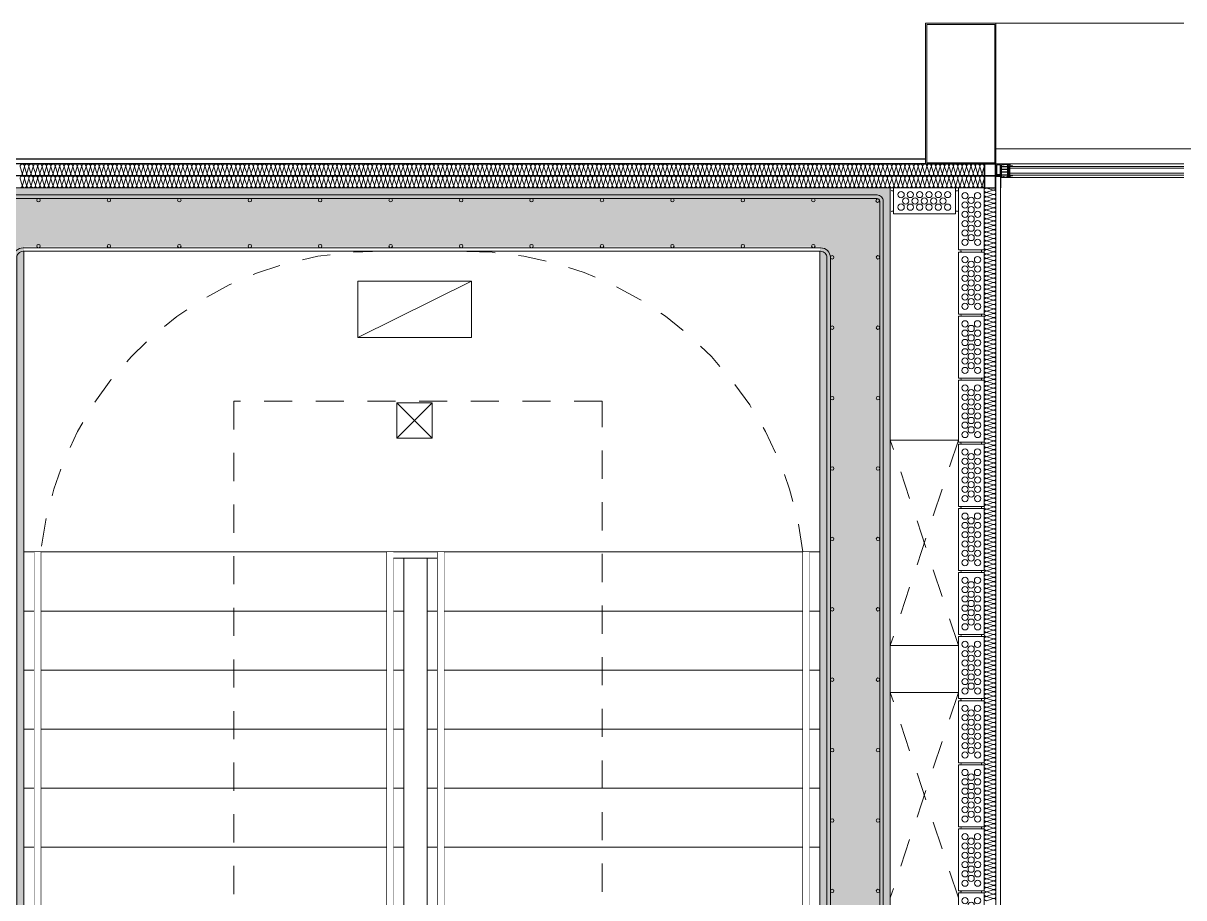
# Model space of a CAD drawing. Header units: metres. Extents: x -175 to 101, y -7 to 93.
# Drawn here: x -70.097 to -65.154, y 40.748 to 44.476 of the extents above; entities that cross this region are included whole.
import ezdxf

# ---------------------------------------------------------------- set-up
doc = ezdxf.new("R2010")
doc.units = ezdxf.units.M
doc.set_wipeout_variables(frame=1)
doc.linetypes.add('ACAD_ISO02W100', pattern=[15, 12, -3])
for name, color, linetype, lineweight, transparency in [('DC_AISLAMIENTO', 14, 'Continuous', 9, 0.3), ('DC_TRANSPARENTE', 251, 'Continuous', 9, 0.4), ('DG_DISCONTINUA', 252, 'ACAD_ISO02W100', 5, 0.6), ('DG_TRANSPARENTE', 251, 'Continuous', 9, 0.8)]:
    doc.layers.add(name, color=color, linetype=linetype, lineweight=lineweight, transparency=transparency)
for name, color, linetype, lineweight in [('DC_LINEA', 251, 'Continuous', 9), ('DG_CARPINTERÍA', 251, 'Continuous', 9), ('DG_MURO', 251, 'Continuous', 0), ('I_ELECTRICIDAD', 32, 'Continuous', 9), ('I_INCENDIO', 12, 'Continuous', 15)]:
    doc.layers.add(name, color=color, linetype=linetype, lineweight=lineweight)

# ---------------------------------------------------------------- blocks, each defined once
blk = doc.blocks.new('alumbrado emerg')
at = {"layer": 'I_INCENDIO', "linetype": 'Continuous'}
blk.add_line((-4485.865, 2768.52), (-4483.804, 2769.542), dxfattribs=at)
blk.add_lwpolyline([(-4485.865, 2769.542), (-4483.804, 2769.542), (-4483.804, 2768.52), (-4485.865, 2768.52)], close=True, dxfattribs=at)
blk = doc.blocks.new('lum 1')
at = {"layer": 'I_ELECTRICIDAD'}
for p, q in [((1951.4068, 1556.5337), (1951.5568, 1556.6837)), ((1951.5568, 1556.5337), (1951.4068, 1556.6837))]:
    blk.add_line(p, q, dxfattribs=at)
blk.add_lwpolyline([(1951.4068, 1556.5337), (1951.5568, 1556.5337), (1951.5568, 1556.6837), (1951.4068, 1556.6837)], close=True, dxfattribs=at)
blk = doc.blocks.new('AISLM1')
at = {"layer": 'DC_AISLAMIENTO'}
for p, q in [((-6235.44, 2491.68), (-6235.419, 2491.743)), ((-6235.417, 2491.743), (-6235.396, 2491.68))]:
    blk.add_line(p, q, dxfattribs=at)
for centre, start, end in [((-6235.44, 2491.749), 345, 90), ((-6235.418, 2491.674), 165.0001, 15), ((-6235.395, 2491.749), 90, 195)]:
    blk.add_arc(centre, 0.0225, start, end, dxfattribs=at)
blk = doc.blocks.new('LADRILLITO')
at = {"lineweight": 0}
blk.add_lwpolyline([(2394.7112, 1601.4595), (2394.7112, 1601.7238), (2394.6012, 1601.7238), (2394.6012, 1601.4595)], close=True, dxfattribs=at)
at = {"color": 8, "lineweight": 0, "true_color": 0x767676}
for points in [[(2394.611, 1601.4595), (2394.6124, 1601.4576), (2394.6129, 1601.4549), (2394.6124, 1601.4525), (2394.611, 1601.4507)], [(2394.701, 1601.4507), (2394.6996, 1601.4525), (2394.6991, 1601.4549), (2394.6996, 1601.4576), (2394.701, 1601.4595)]]:
    blk.add_lwpolyline(points, dxfattribs=at)
at = {"layer": 'DG_TRANSPARENTE', "lineweight": 0}
for centre, radius in [((2394.6295, 1601.6909), 0.0134), ((2394.6829, 1601.6909), 0.0134), ((2394.6294, 1601.6512), 0.0132), ((2394.6556, 1601.6712), 0.0134), ((2394.6558, 1601.6314), 0.0132), ((2394.6831, 1601.6512), 0.0132), ((2394.6294, 1601.6115), 0.0132), ((2394.6558, 1601.5918), 0.0132), ((2394.6831, 1601.6115), 0.0132), ((2394.6294, 1601.5719), 0.0132), ((2394.6294, 1601.5323), 0.0132), ((2394.6558, 1601.5522), 0.0132), ((2394.6831, 1601.5719), 0.0132), ((2394.6831, 1601.5323), 0.0132), ((2394.6294, 1601.4923), 0.0132), ((2394.6558, 1601.5125), 0.0132), ((2394.6831, 1601.4923), 0.0132)]:
    blk.add_circle(centre, radius, dxfattribs=at)
blk = doc.blocks.new('CHORMIGON1')
at = {"layer": 'DC_LINEA', "transparency": 33554475}
h = blk.add_hatch(dxfattribs=at)
h.set_pattern_fill('AR-CONC', color=256, scale=0.0005, angle=45)
h.set_pattern_definition([(95, (-10.40542, 2.6197), (0.0700473252, 0.0587766897), [0.009525, -0.104775]), (40, (-10.40542, 2.6197), (-0.0800092266, 0.0550883643), [0.00762, -0.083820292]), (145.4514447, (-10.39958, 2.6246), (-0.0099618988, 0.113865051), [0.0080950044, -0.0890451223]), (91.1842, (-10.42338, 2.63766), (0.1107051216, 0.0809767064), [0.0142875, -0.1571625]), (141.6355576, (-10.41415, 2.64441), (-0.003543309, 0.171413382), [0.0121425116, -0.133567804]), (36.184151, (-10.42338, 2.63766), (-0.003543309, 0.171413382), [0.0114299835, -0.125729866]), (66, (-10.40991, 2.64215), (0.0897599897, 0.0174475745), [0.009525, -0.104775]), (11, (-10.40991, 2.64215), (-0.0432699633, 0.0869705966), [0.00762, -0.08382]), (116.451445, (-10.40243, 2.6436), (0.046490026, 0.1044181714), [0.0080950044, -0.0890449688]), (82.5, (-10.40542, 2.6197), (-0.02880273453, 0.03098670684), [0, -0.082804, 0, -0.08509, 0, -0.0841375]), (52.5, (-10.40542, 2.6197), (-0.01179486366, 0.05904350014), [0, -0.048514, 0, -0.080899, 0, -0.0320675]), (12.5, (-10.425445, 2.599673), (0.0499639315, 0.0459130978), [0, -0.03175, 0, -0.09906, 0, -0.131445]), (2.5, (-10.434425, 2.590693), (0.0433819522, 0.0613611964), [0, -0.041275, 0, -0.065786, 0, -0.093345])])
h.paths.add_polyline_path([(2429.2617, 1602.9133), (2425.2717, 1602.9133), (2425.2717, 1596.6312), (2425.5717, 1596.6312), (2425.5717, 1602.6633), (2428.9617, 1602.6633), (2428.9617, 1597.3327), (2428.9617, 1596.6312), (2429.2617, 1596.6312)])
at = {"layer": 'DG_TRANSPARENTE'}
for points in [[(2429.2051, 1596.6612), (2429.0182, 1596.6612, -0.414214), (2428.9917, 1596.6877), (2428.9917, 1602.6168, 0.414214), (2428.9651, 1602.6433), (2425.5682, 1602.6433, 0.414214), (2425.5417, 1602.6168), (2425.5417, 1596.6877, -0.414214), (2425.5151, 1596.6612), (2425.3282, 1596.6612, -0.414214), (2425.3017, 1596.6877), (2425.3017, 1602.8568, -0.414214), (2425.3282, 1602.8833), (2429.2051, 1602.8833, -0.414214), (2429.2317, 1602.8568), (2429.2317, 1596.6877, -0.414214)], [(2429.2051, 1596.6761), (2429.0182, 1596.6761, -0.414214), (2429.0065, 1596.6877), (2429.0065, 1602.6168, 0.414214), (2428.9651, 1602.6582), (2425.5682, 1602.6582, 0.414214), (2425.5268, 1602.6168), (2425.5268, 1596.6877, -0.414214), (2425.5151, 1596.6761), (2425.3282, 1596.6761, -0.414214), (2425.3165, 1596.6877), (2425.3165, 1602.8568, -0.414214), (2425.3282, 1602.8684), (2429.2051, 1602.8684, -0.414214), (2429.2168, 1602.8568), (2429.2168, 1596.6877, -0.414214)]]:
    blk.add_lwpolyline(points, format="xyb", close=True, dxfattribs=at)
for centre in [(2425.3255, 1602.8589), (2425.6338, 1602.861), (2425.9338, 1602.861), (2426.2338, 1602.861), (2426.5338, 1602.861), (2426.8338, 1602.861), (2427.1338, 1602.861), (2427.4338, 1602.861), (2427.7338, 1602.861), (2428.0338, 1602.861), (2428.3338, 1602.861), (2428.6338, 1602.861), (2428.9338, 1602.861), (2429.2078, 1602.8589), (2425.324, 1602.6177), (2425.5193, 1602.6177), (2425.6338, 1602.6656), (2425.9338, 1602.6656), (2426.2338, 1602.6656), (2426.5338, 1602.6656), (2426.8338, 1602.6656), (2427.1338, 1602.6656), (2427.4338, 1602.6656), (2427.7338, 1602.6656), (2428.0338, 1602.6656), (2428.3338, 1602.6656), (2428.6338, 1602.6656), (2428.9338, 1602.6656), (2429.014, 1602.6177), (2429.2093, 1602.6177), (2425.324, 1602.3177), (2425.5193, 1602.3177), (2429.014, 1602.3177), (2429.2093, 1602.3177), (2425.324, 1602.0177), (2425.5193, 1602.0177), (2429.014, 1602.0177), (2429.2093, 1602.0177), (2425.324, 1601.7177), (2425.5193, 1601.7177), (2429.014, 1601.7177), (2429.2093, 1601.7177), (2425.324, 1601.4177), (2425.5193, 1601.4177), (2429.014, 1601.4177), (2429.2093, 1601.4177), (2425.324, 1601.1177), (2425.5193, 1601.1177), (2429.014, 1601.1177), (2429.2093, 1601.1177), (2425.324, 1600.8177), (2425.5193, 1600.8177), (2429.014, 1600.8177), (2429.2093, 1600.8177), (2425.324, 1600.5177), (2425.5193, 1600.5177), (2429.014, 1600.5177), (2429.2093, 1600.5177), (2425.324, 1600.2177), (2425.5193, 1600.2177), (2429.014, 1600.2177), (2429.2093, 1600.2177), (2425.324, 1599.9177), (2425.5193, 1599.9177), (2429.014, 1599.9177), (2429.2093, 1599.9177), (2425.324, 1599.6177), (2425.5193, 1599.6177), (2429.014, 1599.6177), (2429.2093, 1599.6177), (2425.324, 1599.3177), (2425.5193, 1599.3177), (2429.014, 1599.3177), (2429.2093, 1599.3177), (2425.324, 1599.0177), (2425.5193, 1599.0177), (2429.014, 1599.0177), (2429.2093, 1599.0177), (2425.324, 1598.7177), (2425.5193, 1598.7177), (2429.014, 1598.7177), (2429.2093, 1598.7177), (2425.324, 1598.4177), (2425.5193, 1598.4177), (2429.014, 1598.4177), (2429.2093, 1598.4177), (2425.324, 1598.1177), (2425.5193, 1598.1177), (2429.014, 1598.1177), (2429.2093, 1598.1177), (2425.324, 1597.8177), (2425.5193, 1597.8177), (2429.014, 1597.8177), (2429.2093, 1597.8177), (2425.324, 1597.5177), (2425.5193, 1597.5177), (2429.014, 1597.5177), (2429.2093, 1597.5177), (2425.324, 1597.2177), (2425.5193, 1597.2177), (2429.014, 1597.2177), (2429.2093, 1597.2177), (2425.324, 1596.9177), (2425.5193, 1596.9177), (2429.014, 1596.9177), (2429.2093, 1596.9177), (2425.3255, 1596.6856), (2425.5178, 1596.6856), (2429.0155, 1596.6856), (2429.2078, 1596.6856)]:
    blk.add_circle(centre, 0.00744, dxfattribs=at)

msp = doc.modelspace()

# ---------------------------------------------------------------- linework, layer by layer
for p, q in [((-66.2539, 43.8955), (-70.5439, 43.8955)), ((-66.2539, 43.8755), (-70.5439, 43.8755)), ((-66.2539, 43.8755), (-66.0039, 43.8755)), ((-65.9507, 43.8306), (-65.9507, 43.8723)), ((-65.9339, 43.8306), (-65.9339, 43.8723)), ((-65.9307, 43.8655), (-65.9307, 43.8723)), ((-65.9307, 43.8533), (-65.9307, 43.8639)), ((-65.9307, 43.8416), (-65.9307, 43.8522)), ((-66.0039, 43.8245), (-70.5921, 43.8245)), ((-65.9307, 43.8295), (-65.9307, 43.8401)), ((-65.9307, 43.821), (-65.9307, 43.8279))]:
    msp.add_line(p, q)
at = {"color": 0}
for p, q in [((-65.9491, 43.8227), (-65.9538, 43.8274)), ((-65.9538, 43.827), (-65.9534, 43.8274)), ((-65.9533, 43.8227), (-65.9486, 43.8274)), ((-65.9533, 43.8251), (-65.951, 43.8274)), ((-65.9515, 43.8227), (-65.9533, 43.8245)), ((-65.9467, 43.8227), (-65.9514, 43.8274)), ((-65.9509, 43.8227), (-65.9462, 43.8274)), ((-65.9443, 43.8227), (-65.949, 43.8274)), ((-65.9485, 43.8227), (-65.9441, 43.827)), ((-65.9446, 43.8254), (-65.9466, 43.8274)), ((-65.946, 43.8227), (-65.9445, 43.8242)), ((-65.944, 43.8272), (-65.9442, 43.8274)), ((-65.9439, 43.8272), (-65.9437, 43.8274)), ((-65.9394, 43.8227), (-65.9437, 43.827)), ((-65.9436, 43.8227), (-65.9389, 43.8274)), ((-65.9418, 43.8227), (-65.9434, 43.8242)), ((-65.9433, 43.8254), (-65.9413, 43.8274)), ((-65.937, 43.8227), (-65.9417, 43.8274)), ((-65.9412, 43.8227), (-65.9365, 43.8274)), ((-65.9346, 43.8227), (-65.9393, 43.8274)), ((-65.9388, 43.8227), (-65.9341, 43.8274)), ((-65.9346, 43.8251), (-65.9369, 43.8274)), ((-65.9363, 43.8227), (-65.9346, 43.8245)), ((-65.9341, 43.827), (-65.9345, 43.8274))]:
    msp.add_line(p, q, dxfattribs=at)
msp.add_lwpolyline([(-65.9539, 43.8227), (-65.9539, 43.8274), (-65.9339, 43.8274), (-65.9339, 43.7734)])
at = {"color": 8, "lineweight": 0, "true_color": 0x767676}
for points in [[(-66.3997, 43.7632), (-66.3978, 43.7618), (-66.3955, 43.7613), (-66.3927, 43.7618), (-66.3908, 43.7632)], [(-66.3908, 43.6732), (-66.3927, 43.6746), (-66.3955, 43.6751), (-66.3978, 43.6746), (-66.3997, 43.6732)]]:
    msp.add_lwpolyline(points, dxfattribs=at)
at = {"layer": 'DC_LINEA', "linetype": 'Continuous'}
for p, q in [((-65.1539, 44.4755), (-65.9539, 44.4755)), ((-65.9539, 43.8227), (-65.9439, 43.8227)), ((-65.9539, 43.8227), (-65.9539, 43.7734)), ((-65.9339, 43.8227), (-65.9439, 43.8227))]:
    msp.add_line(p, q, dxfattribs=at)
at = {"layer": 'DC_LINEA'}
for p, q in [((-66.2489, 43.8805), (-65.9589, 43.8805)), ((-66.0039, 43.8245), (-66.0039, 43.8755)), ((-66.0039, 43.7734), (-66.0039, 43.8245))]:
    msp.add_line(p, q, dxfattribs=at)
at = {"layer": 'DC_LINEA', "color": 7, "lineweight": 0}
for p, q in [((-65.9539, 43.8755), (-65.9339, 43.8755)), ((-65.9507, 43.8723), (-65.9339, 43.8723)), ((-65.8933, 43.8755), (-65.9339, 43.8755)), ((-65.9307, 43.8723), (-65.9223, 43.8723)), ((-65.9307, 43.8655), (-65.9049, 43.8655)), ((-65.9049, 43.8639), (-65.9307, 43.8639)), ((-65.9307, 43.8533), (-65.9049, 43.8533)), ((-65.9307, 43.8522), (-65.9049, 43.8522)), ((-65.9223, 43.8723), (-65.9223, 43.8713)), ((-65.9223, 43.8713), (-65.9191, 43.8713)), ((-65.9202, 43.8723), (-65.9202, 43.8734)), ((-65.9202, 43.8734), (-65.9055, 43.8734)), ((-65.9191, 43.8723), (-65.9202, 43.8723)), ((-65.9191, 43.8713), (-65.9191, 43.8723)), ((-65.9055, 43.8723), (-65.9071, 43.8723)), ((-65.9071, 43.8723), (-65.9071, 43.8713)), ((-65.9071, 43.8713), (-65.9007, 43.8713)), ((-65.9055, 43.8734), (-65.9055, 43.8723)), ((-65.9049, 43.8655), (-65.9049, 43.8692)), ((-65.9049, 43.8692), (-65.9033, 43.8692)), ((-65.9049, 43.8533), (-65.9049, 43.8639)), ((-65.9049, 43.8522), (-65.9049, 43.8416)), ((-65.9033, 43.8692), (-65.9033, 43.8242)), ((-65.9023, 43.8723), (-65.9023, 43.8734)), ((-65.9023, 43.8734), (-65.8949, 43.8734)), ((-65.9007, 43.8723), (-65.9023, 43.8723)), ((-65.9007, 43.8713), (-65.9007, 43.8723)), ((-65.8949, 43.8723), (-65.8965, 43.8723)), ((-65.8965, 43.8723), (-65.8965, 43.8718)), ((-65.8965, 43.8718), (-65.8965, 43.8713)), ((-65.8965, 43.8713), (-65.8933, 43.8713)), ((-65.8383, 43.8655), (-65.8954, 43.8655)), ((-65.8954, 43.8655), (-65.8954, 43.8575)), ((-65.8954, 43.8575), (-65.8383, 43.8575)), ((-65.8949, 43.8734), (-65.8949, 43.8723)), ((-65.8933, 43.8713), (-65.8933, 43.8755)), ((-65.1539, 43.8655), (-65.8383, 43.8655)), ((-65.8383, 43.8575), (-65.1539, 43.8575)), ((-65.9339, 43.8274), (-65.9539, 43.8274)), ((-65.9339, 43.8306), (-65.9507, 43.8306)), ((-65.9339, 43.8178), (-65.9339, 43.8274)), ((-65.8933, 43.8178), (-65.9339, 43.8178)), ((-65.9049, 43.8416), (-65.9307, 43.8416)), ((-65.9049, 43.8401), (-65.9307, 43.8401)), ((-65.9307, 43.8295), (-65.9049, 43.8295)), ((-65.9049, 43.8279), (-65.9307, 43.8279)), ((-65.9307, 43.821), (-65.9223, 43.821)), ((-65.9223, 43.821), (-65.9223, 43.8221)), ((-65.9223, 43.8221), (-65.9191, 43.8221)), ((-65.9191, 43.821), (-65.9202, 43.821)), ((-65.9202, 43.821), (-65.9202, 43.8199)), ((-65.9202, 43.8199), (-65.9055, 43.8199)), ((-65.9191, 43.8221), (-65.9191, 43.821)), ((-65.9071, 43.821), (-65.9071, 43.8221)), ((-65.9071, 43.8221), (-65.9007, 43.8221)), ((-65.9055, 43.821), (-65.9071, 43.821)), ((-65.9055, 43.8199), (-65.9055, 43.821)), ((-65.9049, 43.8295), (-65.9049, 43.8401)), ((-65.9049, 43.8242), (-65.9049, 43.8279)), ((-65.9033, 43.8242), (-65.9049, 43.8242)), ((-65.9007, 43.821), (-65.9023, 43.821)), ((-65.9023, 43.821), (-65.9023, 43.8199)), ((-65.9023, 43.8199), (-65.8949, 43.8199)), ((-65.9007, 43.8221), (-65.9007, 43.821)), ((-65.8965, 43.8215), (-65.8965, 43.8221)), ((-65.8965, 43.8221), (-65.8933, 43.8221)), ((-65.8965, 43.821), (-65.8965, 43.8215)), ((-65.8949, 43.821), (-65.8965, 43.821)), ((-65.8383, 43.8358), (-65.8954, 43.8358)), ((-65.8954, 43.8358), (-65.8954, 43.8279)), ((-65.8954, 43.8279), (-65.8383, 43.8279)), ((-65.8949, 43.8199), (-65.8949, 43.821)), ((-65.8933, 43.8221), (-65.8933, 43.8178)), ((-65.1539, 43.8358), (-65.8383, 43.8358)), ((-65.8383, 43.8279), (-65.1539, 43.8279))]:
    msp.add_line(p, q, dxfattribs=at)
at = {"layer": 'DC_LINEA', "linetype": 'Continuous'}
for points in [[(-66.2539, 43.8755), (-66.2539, 44.4755), (-65.9539, 44.4755), (-65.9539, 43.8755)], [(-66.2489, 43.8805), (-66.2489, 44.4705), (-65.9589, 44.4705), (-65.9589, 43.8805)]]:
    msp.add_lwpolyline(points, dxfattribs=at)
at = {"layer": 'DC_LINEA', "lineweight": 25}
for points in [[(-65.9539, 43.8755), (-66.0039, 43.8755), (-66.0039, 43.8245), (-65.9539, 43.8245)], [(-65.9552, 43.8743), (-66.0029, 43.8743), (-66.0029, 43.8257), (-65.9552, 43.8257)], [(-65.9539, 43.8245), (-66.0039, 43.8245), (-66.0039, 43.7734), (-65.9539, 43.7734)], [(-65.9552, 43.8232), (-66.0029, 43.8232), (-66.0029, 43.7746), (-65.9552, 43.7746)]]:
    msp.add_lwpolyline(points, close=True, dxfattribs=at)
at = {"layer": 'DC_LINEA', "color": 7, "lineweight": 0}
msp.add_lwpolyline([(-65.8981, 43.8422), (-65.8991, 43.8406), (-65.8991, 43.8358), (-65.8981, 43.8342), (-65.8981, 43.8268), (-65.8832, 43.8268), (-65.8832, 43.8252), (-65.9018, 43.8252), (-65.9018, 43.8681), (-65.8832, 43.8681), (-65.8832, 43.8665), (-65.8981, 43.8665), (-65.8981, 43.8591), (-65.8991, 43.858), (-65.8991, 43.8528), (-65.8981, 43.8512)], close=True, dxfattribs=at)
at = {"layer": 'DC_LINEA', "color": 8, "lineweight": 0, "true_color": 0x767676}
for points in [[(-65.8954, 43.8358), (-65.8949, 43.8469), (-65.8954, 43.8575)], [(-65.8933, 43.8755), (-65.8383, 43.8755), (-65.1539, 43.8755)], [(-65.8933, 43.8178), (-65.8383, 43.8178), (-65.1539, 43.8178)]]:
    msp.add_lwpolyline(points, dxfattribs=at)
at = {"layer": 'DC_LINEA', "color": 8, "lineweight": 5, "true_color": 0x767676}
msp.add_lwpolyline([(-65.8981, 43.8252), (-65.8986, 43.8252)], dxfattribs=at)
at = {"layer": 'DC_LINEA'}
for centre, start, end in [((-65.9577, 43.825), 328.1961, 31.8039), ((-65.9402, 43.825), 148.1961, 211.8039), ((-65.9477, 43.825), 328.1961, 31.8039), ((-65.9302, 43.825), 148.1961, 211.8039)]:
    msp.add_arc(centre, 0.00443, start, end, dxfattribs=at)
at = {"layer": 'DC_TRANSPARENTE', "linetype": 'Continuous'}
msp.add_line((-65.9539, 43.9405), (-64.2039, 43.9405), dxfattribs=at)
at = {"layer": 'DG_CARPINTERÍA', "linetype": 'Continuous'}
for p, q in [((-70.0939, 42.2222), (-66.7039, 42.2222)), ((-70.049, 42.2222), (-70.049, 39.454)), ((-70.022, 42.2222), (-70.022, 39.454)), ((-68.5477, 42.2222), (-68.5477, 39.454)), ((-68.332, 42.2222), (-68.332, 39.454)), ((-68.3051, 42.2222), (-68.3051, 39.454)), ((-66.7758, 42.2222), (-66.7758, 39.454)), ((-66.7489, 42.2222), (-66.7489, 39.454)), ((-68.332, 42.1952), (-68.5208, 42.1952)), ((-68.5208, 42.1952), (-68.5208, 39.454)), ((-68.4758, 42.1952), (-68.4758, 39.454)), ((-68.377, 42.1952), (-68.377, 39.454)), ((-70.0939, 41.9705), (-68.4758, 41.9705)), ((-68.377, 41.9705), (-66.7039, 41.9705)), ((-70.0939, 41.7189), (-68.4758, 41.7189)), ((-68.377, 41.7189), (-66.7039, 41.7189)), ((-70.0939, 41.4672), (-68.4758, 41.4672)), ((-68.377, 41.4672), (-66.7039, 41.4672)), ((-70.0939, 41.2156), (-68.4758, 41.2156)), ((-68.377, 41.2156), (-66.7039, 41.2156)), ((-70.0939, 40.9639), (-68.4758, 40.9639)), ((-68.377, 40.9639), (-66.7039, 40.9639))]:
    msp.add_line(p, q, dxfattribs=at)
at = {"layer": 'DG_DISCONTINUA', "ltscale": 0.01}
msp.add_line((-68.2382, 43.5034), (-68.5697, 43.5034), dxfattribs=at)
at = {"layer": 'DG_DISCONTINUA', "ltscale": 0.01, "transparency": 33554483}
for p, q in [((-66.1139, 42.6984), (-66.4039, 41.8234)), ((-66.1139, 41.8234), (-66.4039, 42.6984)), ((-66.1139, 41.6234), (-66.4039, 40.7484)), ((-66.1139, 40.7484), (-66.4039, 41.6234))]:
    msp.add_line(p, q, dxfattribs=at)
at = {"layer": 'DG_DISCONTINUA', "ltscale": 0.01}
msp.add_lwpolyline([(-67.631, 39.454), (-67.631, 42.8643), (-69.1993, 42.8643), (-69.1993, 40.209)], dxfattribs=at)
at = {"layer": 'DG_MURO'}
for p, q in [((-70.8439, 43.7734), (-65.9539, 43.7734)), ((-66.4039, 43.7734), (-66.4039, 37.4913)), ((-65.9539, 43.7734), (-65.9539, 37.3234)), ((-65.9339, 37.3234), (-65.9339, 43.7734))]:
    msp.add_line(p, q, dxfattribs=at)
at = {"layer": 'DG_TRANSPARENTE', "linetype": 'Continuous'}
for p, q in [((-66.1139, 42.6984), (-66.4039, 42.6984)), ((-66.1139, 41.8234), (-66.4039, 41.8234)), ((-66.1139, 41.6234), (-66.4039, 41.6234))]:
    msp.add_line(p, q, dxfattribs=at)

# ---------------------------------------------------------------- block references
at = {"rotation": 90.00000000000001}
msp.add_blockref('LADRILLITO', (1535.333, -2350.9378), dxfattribs=at)
for p in [(-2460.7152, -1557.9504), (-2460.7152, -1558.2235), (-2460.7152, -1558.4967), (-2460.7152, -1558.7698), (-2460.7152, -1559.0429), (-2460.7152, -1559.3161), (-2460.7152, -1559.5892), (-2460.7152, -1559.8623), (-2460.7152, -1560.1355), (-2460.7152, -1560.4086), (-2460.7152, -1560.6817), (-2460.7152, -1560.9549)]:
    msp.add_blockref('LADRILLITO', p)
at = {"layer": 'DC_AISLAMIENTO', "linetype": 'Continuous', "xscale": -0.4166664258867374, "yscale": 0.4166664258867374, "zscale": 0.4166664258867374}
for p, rotation in [((2527.9885, 1082.0624), 180), ((2528.0072, 1082.0624), 180), ((2528.026, 1082.0624), 180), ((2528.0447, 1082.0624), 180), ((2528.0635, 1082.0624), 180), ((2528.0822, 1082.0624), 180), ((2528.101, 1082.0624), 180), ((2528.1197, 1082.0624), 180), ((2528.1385, 1082.0624), 180), ((2528.1572, 1082.0624), 180), ((2528.176, 1082.0624), 180), ((2528.1947, 1082.0624), 180), ((2528.2135, 1082.0624), 180), ((2528.2322, 1082.0624), 180), ((2528.251, 1082.0624), 180), ((2528.2697, 1082.0624), 180), ((2528.2885, 1082.0624), 180), ((2528.3072, 1082.0624), 180), ((2528.326, 1082.0624), 180), ((2528.3447, 1082.0624), 180), ((2528.3635, 1082.0624), 180), ((2528.3822, 1082.0624), 180), ((2528.401, 1082.0624), 180), ((2528.4197, 1082.0624), 180), ((2528.4385, 1082.0624), 180), ((2528.4572, 1082.0624), 180), ((2528.476, 1082.0624), 180), ((2528.4947, 1082.0624), 180), ((2528.5135, 1082.0624), 180), ((2528.5322, 1082.0624), 180), ((2528.551, 1082.0624), 180), ((2528.5697, 1082.0624), 180), ((2528.5885, 1082.0624), 180), ((2528.6072, 1082.0624), 180), ((2528.626, 1082.0624), 180), ((2528.6447, 1082.0624), 180), ((2528.6635, 1082.0624), 180), ((2528.6822, 1082.0624), 180), ((2528.701, 1082.0624), 180), ((2528.7197, 1082.0624), 180), ((2528.7385, 1082.0624), 180), ((2528.7572, 1082.0624), 180), ((2528.776, 1082.0624), 180), ((2528.7947, 1082.0624), 180), ((2528.8135, 1082.0624), 180), ((2528.8322, 1082.0624), 180), ((2528.851, 1082.0624), 180), ((2528.8697, 1082.0624), 180), ((2528.8885, 1082.0624), 180), ((2528.9072, 1082.0624), 180), ((2528.926, 1082.0624), 180), ((2528.9447, 1082.0624), 180), ((2528.9635, 1082.0624), 180), ((2528.9822, 1082.0624), 180), ((2529.001, 1082.0624), 180), ((2529.0197, 1082.0624), 180), ((2529.0385, 1082.0624), 180), ((2529.0572, 1082.0624), 180), ((2529.076, 1082.0624), 180), ((2529.0947, 1082.0624), 180), ((2529.1135, 1082.0624), 180), ((2529.1322, 1082.0624), 180), ((2529.151, 1082.0624), 180), ((2529.1697, 1082.0624), 180), ((2529.1885, 1082.0624), 180), ((2529.2072, 1082.0624), 180), ((2529.226, 1082.0624), 180), ((2529.2447, 1082.0624), 180), ((2529.2635, 1082.0624), 180), ((2529.2822, 1082.0624), 180), ((2529.301, 1082.0624), 180), ((2529.3197, 1082.0624), 180), ((2529.3385, 1082.0624), 180), ((2529.3572, 1082.0624), 180), ((2529.376, 1082.0624), 180), ((2529.3947, 1082.0624), 180), ((2529.4135, 1082.0624), 180), ((2529.4322, 1082.0624), 180), ((2529.451, 1082.0624), 180), ((2529.4697, 1082.0624), 180), ((2529.4885, 1082.0624), 180), ((2529.5072, 1082.0624), 180), ((2529.526, 1082.0624), 180), ((2529.5447, 1082.0624), 180), ((2529.5635, 1082.0624), 180), ((2529.5822, 1082.0624), 180), ((2529.601, 1082.0624), 180), ((2529.6197, 1082.0624), 180), ((2529.6385, 1082.0624), 180), ((2529.6572, 1082.0624), 180), ((2529.676, 1082.0624), 180), ((2529.6947, 1082.0624), 180), ((2529.7135, 1082.0624), 180), ((2529.7322, 1082.0624), 180), ((2529.751, 1082.0624), 180), ((2529.7697, 1082.0624), 180), ((2529.7885, 1082.0624), 180), ((2529.8072, 1082.0624), 180), ((2529.826, 1082.0624), 180), ((2529.8447, 1082.0624), 180), ((2529.8635, 1082.0624), 180), ((2529.8822, 1082.0624), 180), ((2529.901, 1082.0624), 180), ((2529.9197, 1082.0624), 180), ((2529.9385, 1082.0624), 180), ((2529.9572, 1082.0624), 180), ((2529.976, 1082.0624), 180), ((2529.9947, 1082.0624), 180), ((2530.0135, 1082.0624), 180), ((2530.0322, 1082.0624), 180), ((2530.051, 1082.0624), 180), ((2530.0697, 1082.0624), 180), ((2530.0885, 1082.0624), 180), ((2530.1072, 1082.0624), 180), ((2530.126, 1082.0624), 180), ((2530.1447, 1082.0624), 180), ((2530.1635, 1082.0624), 180), ((2530.1822, 1082.0624), 180), ((2530.201, 1082.0624), 180), ((2530.2197, 1082.0624), 180), ((2530.2385, 1082.0624), 180), ((2530.2572, 1082.0624), 180), ((2530.276, 1082.0624), 180), ((2530.2947, 1082.0624), 180), ((2530.3135, 1082.0624), 180), ((2530.3322, 1082.0624), 180), ((2530.351, 1082.0624), 180), ((2530.3697, 1082.0624), 180), ((2530.3885, 1082.0624), 180), ((2530.4072, 1082.0624), 180), ((2530.426, 1082.0624), 180), ((2530.4447, 1082.0624), 180), ((2530.4635, 1082.0624), 180), ((2530.4822, 1082.0624), 180), ((2530.501, 1082.0624), 180), ((2530.5197, 1082.0624), 180), ((2530.5385, 1082.0624), 180), ((2530.5572, 1082.0624), 180), ((2530.576, 1082.0624), 180), ((2530.5947, 1082.0624), 180), ((2530.6135, 1082.0624), 180), ((2530.6322, 1082.0624), 180), ((2530.651, 1082.0624), 180), ((2530.6697, 1082.0624), 180), ((2530.6885, 1082.0624), 180), ((2530.7072, 1082.0624), 180), ((2530.726, 1082.0624), 180), ((2530.7447, 1082.0624), 180), ((2530.7635, 1082.0624), 180), ((2530.7822, 1082.0624), 180), ((2530.801, 1082.0624), 180), ((2530.8197, 1082.0624), 180), ((2530.8385, 1082.0624), 180), ((2530.8572, 1082.0624), 180), ((2530.876, 1082.0624), 180), ((2530.8947, 1082.0624), 180), ((2530.9135, 1082.0624), 180), ((2530.9322, 1082.0624), 180), ((2530.951, 1082.0624), 180), ((2530.9697, 1082.0624), 180), ((2530.9885, 1082.0624), 180), ((2531.0072, 1082.0624), 180), ((2531.026, 1082.0624), 180), ((2531.0447, 1082.0624), 180), ((2531.0635, 1082.0624), 180), ((2531.0822, 1082.0624), 180), ((2531.101, 1082.0624), 180), ((2531.1197, 1082.0624), 180), ((2531.1385, 1082.0624), 180), ((2531.1572, 1082.0624), 180), ((2531.176, 1082.0624), 180), ((2531.1947, 1082.0624), 180), ((2531.2135, 1082.0624), 180), ((2531.2322, 1082.0624), 180), ((2531.251, 1082.0624), 180), ((2531.2697, 1082.0624), 180), ((2531.2885, 1082.0624), 180), ((2531.3072, 1082.0624), 180), ((2531.326, 1082.0624), 180), ((2531.3447, 1082.0624), 180), ((2531.3635, 1082.0624), 180), ((2531.3822, 1082.0624), 180), ((2531.401, 1082.0624), 180), ((2531.4197, 1082.0624), 180), ((2531.4385, 1082.0624), 180), ((2531.4572, 1082.0624), 180), ((2531.476, 1082.0624), 180), ((2531.4947, 1082.0624), 180), ((2531.5135, 1082.0624), 180), ((2531.5322, 1082.0624), 180), ((2531.551, 1082.0624), 180), ((2531.5697, 1082.0624), 180), ((2531.5885, 1082.0624), 180), ((2531.6072, 1082.0624), 180), ((2531.626, 1082.0624), 180), ((2531.6447, 1082.0624), 180), ((2531.6635, 1082.0624), 180), ((2531.6822, 1082.0624), 180), ((2531.701, 1082.0624), 180), ((2531.7197, 1082.0624), 180), ((2531.7385, 1082.0624), 180), ((2531.7572, 1082.0624), 180), ((2531.776, 1082.0624), 180), ((2531.7947, 1082.0624), 180), ((2531.8135, 1082.0624), 180), ((2531.8322, 1082.0624), 180), ((2531.851, 1082.0624), 180), ((2531.8697, 1082.0624), 180), ((2531.8885, 1082.0624), 180), ((2531.9072, 1082.0624), 180), ((2531.926, 1082.0624), 180), ((2531.9447, 1082.0624), 180), ((2531.9635, 1082.0624), 180), ((2531.9822, 1082.0624), 180), ((2532.001, 1082.0624), 180), ((2532.0197, 1082.0624), 180), ((2532.0385, 1082.0624), 180), ((2532.0572, 1082.0624), 180), ((2532.076, 1082.0624), 180), ((2527.9885, 1082.0114), 180), ((2528.0072, 1082.0114), 180), ((2528.026, 1082.0114), 180), ((2528.0447, 1082.0114), 180), ((2528.0635, 1082.0114), 180), ((2528.0822, 1082.0114), 180), ((2528.101, 1082.0114), 180), ((2528.1197, 1082.0114), 180), ((2528.1385, 1082.0114), 180), ((2528.1572, 1082.0114), 180), ((2528.176, 1082.0114), 180), ((2528.1947, 1082.0114), 180), ((2528.2135, 1082.0114), 180), ((2528.2322, 1082.0114), 180), ((2528.251, 1082.0114), 180), ((2528.2697, 1082.0114), 180), ((2528.2885, 1082.0114), 180), ((2528.3072, 1082.0114), 180), ((2528.326, 1082.0114), 180), ((2528.3447, 1082.0114), 180), ((2528.3635, 1082.0114), 180), ((2528.3822, 1082.0114), 180), ((2528.401, 1082.0114), 180), ((2528.4197, 1082.0114), 180), ((2528.4385, 1082.0114), 180), ((2528.4572, 1082.0114), 180), ((2528.476, 1082.0114), 180), ((2528.4947, 1082.0114), 180), ((2528.5135, 1082.0114), 180), ((2528.5322, 1082.0114), 180), ((2528.551, 1082.0114), 180), ((2528.5697, 1082.0114), 180), ((2528.5885, 1082.0114), 180), ((2528.6072, 1082.0114), 180), ((2528.626, 1082.0114), 180), ((2528.6447, 1082.0114), 180), ((2528.6635, 1082.0114), 180), ((2528.6822, 1082.0114), 180), ((2528.701, 1082.0114), 180), ((2528.7197, 1082.0114), 180), ((2528.7385, 1082.0114), 180), ((2528.7572, 1082.0114), 180), ((2528.776, 1082.0114), 180), ((2528.7947, 1082.0114), 180), ((2528.8135, 1082.0114), 180), ((2528.8322, 1082.0114), 180), ((2528.851, 1082.0114), 180), ((2528.8697, 1082.0114), 180), ((2528.8885, 1082.0114), 180), ((2528.9072, 1082.0114), 180), ((2528.926, 1082.0114), 180), ((2528.9447, 1082.0114), 180), ((2528.9635, 1082.0114), 180), ((2528.9822, 1082.0114), 180), ((2529.001, 1082.0114), 180), ((2529.0197, 1082.0114), 180), ((2529.0385, 1082.0114), 180), ((2529.0572, 1082.0114), 180), ((2529.076, 1082.0114), 180), ((2529.0947, 1082.0114), 180), ((2529.1135, 1082.0114), 180), ((2529.1322, 1082.0114), 180), ((2529.151, 1082.0114), 180), ((2529.1697, 1082.0114), 180), ((2529.1885, 1082.0114), 180), ((2529.2072, 1082.0114), 180), ((2529.226, 1082.0114), 180), ((2529.2447, 1082.0114), 180), ((2529.2635, 1082.0114), 180), ((2529.2822, 1082.0114), 180), ((2529.301, 1082.0114), 180), ((2529.3197, 1082.0114), 180), ((2529.3385, 1082.0114), 180), ((2529.3572, 1082.0114), 180), ((2529.376, 1082.0114), 180), ((2529.3947, 1082.0114), 180), ((2529.4135, 1082.0114), 180), ((2529.4322, 1082.0114), 180), ((2529.451, 1082.0114), 180), ((2529.4697, 1082.0114), 180), ((2529.4885, 1082.0114), 180), ((2529.5072, 1082.0114), 180), ((2529.526, 1082.0114), 180), ((2529.5447, 1082.0114), 180), ((2529.5635, 1082.0114), 180), ((2529.5822, 1082.0114), 180), ((2529.601, 1082.0114), 180), ((2529.6197, 1082.0114), 180), ((2529.6385, 1082.0114), 180), ((2529.6572, 1082.0114), 180), ((2529.676, 1082.0114), 180), ((2529.6947, 1082.0114), 180), ((2529.7135, 1082.0114), 180), ((2529.7322, 1082.0114), 180), ((2529.751, 1082.0114), 180), ((2529.7697, 1082.0114), 180), ((2529.7885, 1082.0114), 180), ((2529.8072, 1082.0114), 180), ((2529.826, 1082.0114), 180), ((2529.8447, 1082.0114), 180), ((2529.8635, 1082.0114), 180), ((2529.8822, 1082.0114), 180), ((2529.901, 1082.0114), 180), ((2529.9197, 1082.0114), 180), ((2529.9385, 1082.0114), 180), ((2529.9572, 1082.0114), 180), ((2529.976, 1082.0114), 180), ((2529.9947, 1082.0114), 180), ((2530.0135, 1082.0114), 180), ((2530.0322, 1082.0114), 180), ((2530.051, 1082.0114), 180), ((2530.0697, 1082.0114), 180), ((2530.0885, 1082.0114), 180), ((2530.1072, 1082.0114), 180), ((2530.126, 1082.0114), 180), ((2530.1447, 1082.0114), 180), ((2530.1635, 1082.0114), 180), ((2530.1822, 1082.0114), 180), ((2530.201, 1082.0114), 180), ((2530.2197, 1082.0114), 180), ((2530.2385, 1082.0114), 180), ((2530.2572, 1082.0114), 180), ((2530.276, 1082.0114), 180), ((2530.2947, 1082.0114), 180), ((2530.3135, 1082.0114), 180), ((2530.3322, 1082.0114), 180), ((2530.351, 1082.0114), 180), ((2530.3697, 1082.0114), 180), ((2530.3885, 1082.0114), 180), ((2530.4072, 1082.0114), 180), ((2530.426, 1082.0114), 180), ((2530.4447, 1082.0114), 180), ((2530.4635, 1082.0114), 180), ((2530.4822, 1082.0114), 180), ((2530.501, 1082.0114), 180), ((2530.5197, 1082.0114), 180), ((2530.5385, 1082.0114), 180), ((2530.5572, 1082.0114), 180), ((2530.576, 1082.0114), 180), ((2530.5947, 1082.0114), 180), ((2530.6135, 1082.0114), 180), ((2530.6322, 1082.0114), 180), ((2530.651, 1082.0114), 180), ((2530.6697, 1082.0114), 180), ((2530.6885, 1082.0114), 180), ((2530.7072, 1082.0114), 180), ((2530.726, 1082.0114), 180), ((2530.7447, 1082.0114), 180), ((2530.7635, 1082.0114), 180), ((2530.7822, 1082.0114), 180), ((2530.801, 1082.0114), 180), ((2530.8197, 1082.0114), 180), ((2530.8385, 1082.0114), 180), ((2530.8572, 1082.0114), 180), ((2530.876, 1082.0114), 180), ((2530.8947, 1082.0114), 180), ((2530.9135, 1082.0114), 180), ((2530.9322, 1082.0114), 180), ((2530.951, 1082.0114), 180), ((2530.9697, 1082.0114), 180), ((2530.9885, 1082.0114), 180), ((2531.0072, 1082.0114), 180), ((2531.026, 1082.0114), 180), ((2531.0447, 1082.0114), 180), ((2531.0635, 1082.0114), 180), ((2531.0822, 1082.0114), 180), ((2531.101, 1082.0114), 180), ((2531.1197, 1082.0114), 180), ((2531.1385, 1082.0114), 180), ((2531.1572, 1082.0114), 180), ((2531.176, 1082.0114), 180), ((2531.1947, 1082.0114), 180), ((2531.2135, 1082.0114), 180), ((2531.2322, 1082.0114), 180), ((2531.251, 1082.0114), 180), ((2531.2697, 1082.0114), 180), ((2531.2885, 1082.0114), 180), ((2531.3072, 1082.0114), 180), ((2531.326, 1082.0114), 180), ((2531.3447, 1082.0114), 180), ((2531.3635, 1082.0114), 180), ((2531.3822, 1082.0114), 180), ((2531.401, 1082.0114), 180), ((2531.4197, 1082.0114), 180), ((2531.4385, 1082.0114), 180), ((2531.4572, 1082.0114), 180), ((2531.476, 1082.0114), 180), ((2531.4947, 1082.0114), 180), ((2531.5135, 1082.0114), 180), ((2531.5322, 1082.0114), 180), ((2531.551, 1082.0114), 180), ((2531.5697, 1082.0114), 180), ((2531.5885, 1082.0114), 180), ((2531.6072, 1082.0114), 180), ((2531.626, 1082.0114), 180), ((2531.6447, 1082.0114), 180), ((2531.6635, 1082.0114), 180), ((2531.6822, 1082.0114), 180), ((2531.701, 1082.0114), 180), ((2531.7197, 1082.0114), 180), ((2531.7385, 1082.0114), 180), ((2531.7572, 1082.0114), 180), ((2531.776, 1082.0114), 180), ((2531.7947, 1082.0114), 180), ((2531.8135, 1082.0114), 180), ((2531.8322, 1082.0114), 180), ((2531.851, 1082.0114), 180), ((2531.8697, 1082.0114), 180), ((2531.8885, 1082.0114), 180), ((2531.9072, 1082.0114), 180), ((2531.926, 1082.0114), 180), ((2531.9447, 1082.0114), 180), ((2531.9635, 1082.0114), 180), ((2531.9822, 1082.0114), 180), ((2532.001, 1082.0114), 180), ((2532.0197, 1082.0114), 180), ((2532.0385, 1082.0114), 180), ((2532.0572, 1082.0114), 180), ((2532.076, 1082.0114), 180), ((-1104.1915, 2641.8533), 270), ((-1104.1915, 2641.8346), 270), ((-1104.1915, 2641.8158), 270), ((-1104.1915, 2641.7971), 270), ((-1104.1915, 2641.7783), 270), ((-1104.1915, 2641.7596), 270), ((-1104.1915, 2641.7408), 270), ((-1104.1915, 2641.7221), 270), ((-1104.1915, 2641.7033), 270), ((-1104.1915, 2641.6846), 270), ((-1104.1915, 2641.6658), 270), ((-1104.1915, 2641.6471), 270), ((-1104.1915, 2641.6283), 270), ((-1104.1915, 2641.6096), 270), ((-1104.1915, 2641.5908), 270), ((-1104.1915, 2641.5721), 270), ((-1104.1915, 2641.5533), 270), ((-1104.1915, 2641.5346), 270), ((-1104.1915, 2641.5158), 270), ((-1104.1915, 2641.4971), 270), ((-1104.1915, 2641.4783), 270), ((-1104.1915, 2641.4596), 270), ((-1104.1915, 2641.4408), 270), ((-1104.1915, 2641.4221), 270), ((-1104.1915, 2641.4033), 270), ((-1104.1915, 2641.3846), 270), ((-1104.1915, 2641.3658), 270), ((-1104.1915, 2641.3471), 270), ((-1104.1915, 2641.3283), 270), ((-1104.1915, 2641.3096), 270), ((-1104.1915, 2641.2908), 270), ((-1104.1915, 2641.2721), 270), ((-1104.1915, 2641.2533), 270), ((-1104.1915, 2641.2346), 270), ((-1104.1915, 2641.2158), 270), ((-1104.1915, 2641.1971), 270), ((-1104.1915, 2641.1783), 270), ((-1104.1915, 2641.1596), 270), ((-1104.1915, 2641.1408), 270), ((-1104.1915, 2641.1221), 270), ((-1104.1915, 2641.1033), 270), ((-1104.1915, 2641.0846), 270), ((-1104.1915, 2641.0658), 270), ((-1104.1915, 2641.0471), 270), ((-1104.1915, 2641.0283), 270), ((-1104.1915, 2641.0096), 270), ((-1104.1915, 2640.9908), 270), ((-1104.1915, 2640.9721), 270), ((-1104.1915, 2640.9533), 270), ((-1104.1915, 2640.9346), 270), ((-1104.1915, 2640.9158), 270), ((-1104.1915, 2640.8971), 270), ((-1104.1915, 2640.8783), 270), ((-1104.1915, 2640.8596), 270), ((-1104.1915, 2640.8408), 270), ((-1104.1915, 2640.8221), 270), ((-1104.1915, 2640.8033), 270), ((-1104.1915, 2640.7846), 270), ((-1104.1915, 2640.7658), 270), ((-1104.1915, 2640.7471), 270), ((-1104.1915, 2640.7283), 270), ((-1104.1915, 2640.7096), 270), ((-1104.1915, 2640.6908), 270), ((-1104.1915, 2640.6721), 270), ((-1104.1915, 2640.6533), 270), ((-1104.1915, 2640.6346), 270), ((-1104.1915, 2640.6158), 270), ((-1104.1915, 2640.5971), 270), ((-1104.1915, 2640.5783), 270), ((-1104.1915, 2640.5596), 270), ((-1104.1915, 2640.5408), 270), ((-1104.1915, 2640.5221), 270), ((-1104.1915, 2640.5033), 270), ((-1104.1915, 2640.4846), 270), ((-1104.1915, 2640.4658), 270), ((-1104.1915, 2640.4471), 270), ((-1104.1915, 2640.4283), 270), ((-1104.1915, 2640.4096), 270), ((-1104.1915, 2640.3908), 270), ((-1104.1915, 2640.3721), 270), ((-1104.1915, 2640.3533), 270), ((-1104.1915, 2640.3346), 270), ((-1104.1915, 2640.3158), 270), ((-1104.1915, 2640.2971), 270), ((-1104.1915, 2640.2783), 270), ((-1104.1915, 2640.2596), 270), ((-1104.1915, 2640.2408), 270), ((-1104.1915, 2640.2221), 270), ((-1104.1915, 2640.2033), 270), ((-1104.1915, 2640.1846), 270), ((-1104.1915, 2640.1658), 270), ((-1104.1915, 2640.1471), 270), ((-1104.1915, 2640.1283), 270), ((-1104.1915, 2640.1096), 270), ((-1104.1915, 2640.0908), 270), ((-1104.1915, 2640.0721), 270), ((-1104.1915, 2640.0533), 270), ((-1104.1915, 2640.0346), 270), ((-1104.1915, 2640.0158), 270), ((-1104.1915, 2639.9971), 270), ((-1104.1915, 2639.9783), 270), ((-1104.1915, 2639.9596), 270), ((-1104.1915, 2639.9408), 270), ((-1104.1915, 2639.9221), 270), ((-1104.1915, 2639.9033), 270), ((-1104.1915, 2639.8846), 270), ((-1104.1915, 2639.8658), 270), ((-1104.1915, 2639.8471), 270), ((-1104.1915, 2639.8283), 270), ((-1104.1915, 2639.8096), 270), ((-1104.1915, 2639.7908), 270), ((-1104.1915, 2639.7721), 270), ((-1104.1915, 2639.7533), 270), ((-1104.1915, 2639.7346), 270), ((-1104.1915, 2639.7158), 270), ((-1104.1915, 2639.6971), 270), ((-1104.1915, 2639.6783), 270), ((-1104.1915, 2639.6596), 270), ((-1104.1915, 2639.6408), 270), ((-1104.1915, 2639.6221), 270), ((-1104.1915, 2639.6033), 270), ((-1104.1915, 2639.5846), 270), ((-1104.1915, 2639.5658), 270), ((-1104.1915, 2639.5471), 270), ((-1104.1915, 2639.5283), 270), ((-1104.1915, 2639.5096), 270), ((-1104.1915, 2639.4908), 270), ((-1104.1915, 2639.4721), 270), ((-1104.1915, 2639.4533), 270), ((-1104.1915, 2639.4346), 270), ((-1104.1915, 2639.4158), 270), ((-1104.1915, 2639.3971), 270), ((-1104.1915, 2639.3783), 270), ((-1104.1915, 2639.3596), 270), ((-1104.1915, 2639.3408), 270), ((-1104.1915, 2639.3221), 270), ((-1104.1915, 2639.3033), 270), ((-1104.1915, 2639.2846), 270), ((-1104.1915, 2639.2658), 270), ((-1104.1915, 2639.2471), 270), ((-1104.1915, 2639.2283), 270), ((-1104.1915, 2639.2096), 270), ((-1104.1915, 2639.1908), 270), ((-1104.1915, 2639.1721), 270), ((-1104.1915, 2639.1533), 270), ((-1104.1915, 2639.1346), 270), ((-1104.1915, 2639.1158), 270), ((-1104.1915, 2639.0971), 270), ((-1104.1915, 2639.0783), 270), ((-1104.1915, 2639.0596), 270), ((-1104.1915, 2639.0408), 270), ((-1104.1915, 2639.0221), 270), ((-1104.1915, 2639.0033), 270), ((-1104.1915, 2638.9846), 270), ((-1104.1915, 2638.9658), 270), ((-1104.1915, 2638.9471), 270), ((-1104.1915, 2638.9283), 270), ((-1104.1915, 2638.9096), 270), ((-1104.1915, 2638.8908), 270), ((-1104.1915, 2638.8721), 270), ((-1104.1915, 2638.8533), 270), ((-1104.1915, 2638.8346), 270)]:
    msp.add_blockref('AISLM1', p, dxfattribs=dict(at, rotation=rotation))
at = {"layer": 'I_ELECTRICIDAD', "rotation": 359.9999999999171}
msp.add_blockref('lum 1', (-2019.912, -1513.8262), dxfattribs=at)
at = {"layer": 'I_INCENDIO', "linetype": 'Continuous', "xscale": 0.2348524815037153, "yscale": 0.2348524815037153, "zscale": 0.2348524815037153, "rotation": 180.0000000004737}
msp.add_blockref('alumbrado emerg', (-1121.7046, 693.5702), dxfattribs=at)

# ---------------------------------------------------------------- next in the draw order: wipeouts: each hides what was drawn before it
at = {"linetype": 'Continuous'}
for points in [[(-70.022, 42.2222), (-70.049, 42.2222), (-70.049, 39.454), (-70.022, 39.454)], [(-68.5477, 42.2222), (-68.5208, 42.2222), (-68.5208, 39.454), (-68.5477, 39.454)], [(-68.3051, 42.2222), (-68.332, 42.2222), (-68.332, 39.454), (-68.3051, 39.454)], [(-66.7758, 42.2222), (-66.7489, 42.2222), (-66.7489, 39.454), (-66.7758, 39.454)]]:
    msp.add_wipeout(points, dxfattribs=at).dxf.layer = 'DG_CARPINTERÍA'

# ---------------------------------------------------------------- next in the draw order: linework, layer by layer
at = {"layer": 'DG_DISCONTINUA', "ltscale": 0.01}
for centre, radius, start, end in [((-68.5934, 42.0665), 1.4371, 89.0527, 173.7828), ((-68.2132, 42.0568), 1.4468, 6.5613, 90.993)]:
    msp.add_arc(centre, radius, start, end, dxfattribs=at)
at = {"layer": 'DG_MURO'}
msp.add_lwpolyline([(-70.0937, 37.4913), (-70.0939, 43.5034), (-66.7039, 43.5034), (-66.7039, 38.1928)], dxfattribs=at)

# ---------------------------------------------------------------- next in the draw order: block references
at = {"layer": 'DC_LINEA'}
msp.add_blockref('CHORMIGON1', (-2495.6656, -1559.1399), dxfattribs=at)

doc.saveas('drawing.dxf')
